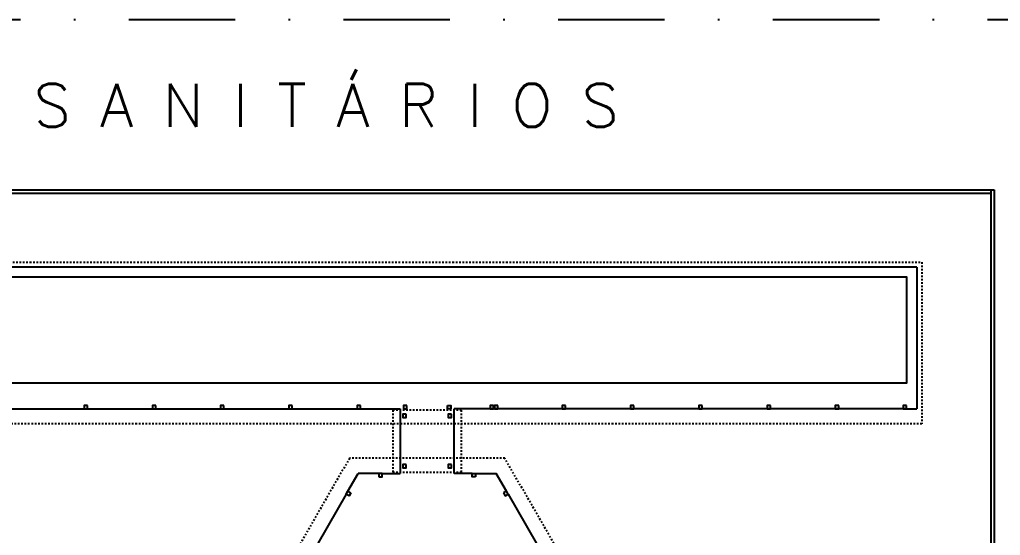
# Model space of a CAD drawing. Extents: x 175 to 308, y 27 to 112.
# Drawn here: x 219.9 to 278.4, y 80.9 to 111.7 of the extents above; entities that cross this region are included whole.
import ezdxf

# ---------------------------------------------------------------- set-up
doc = ezdxf.new("R2010")
doc.units = 0
doc.header["$LTSCALE"] = 0.01
doc.linetypes.add('DASHDOT', pattern=[25.4, 12.7, -6.35, 0, -6.35])
doc.linetypes.add('HIDDEN', pattern=[9.525, 6.35, -3.175])
doc.layers.get('0').update_dxf_attribs({"linetype": 'CONTINUOUS'})
for name, color, linetype in [('A-COTAS', 1, 'CONTINUOUS'), ('A-MURO', 2, 'CONTINUOUS'), ('A-PISOS-NIVEL', 1, 'CONTINUOUS'), ('AR-PRJ-COB', 2, 'HIDDEN')]:
    doc.layers.add(name, color=color, linetype=linetype)
doc.styles.get("Standard").update_dxf_attribs({"font": 'simplex.shx'})

msp = doc.modelspace()

# ---------------------------------------------------------------- linework, layer by layer
at = {"linetype": 'DASHDOT', "ltscale": 50}
msp.add_lwpolyline([(175.238, 111.711), (308.207, 111.711), (308.207, 26.99), (175.238, 26.99)], close=True, dxfattribs=at)
at = {"layer": 'A-COTAS', "color": 251}
for p, q in [((248.203, 88.503), (245.828, 88.503)), ((272.828, 88.503), (248.228, 88.503)), ((272.828, 88.503), (273.428, 88.503))]:
    msp.add_line(p, q, dxfattribs=at)
for points in [[(215.628, 90.053), (272.828, 90.053), (272.828, 96.353), (215.628, 96.353)], [(223.973, 88.703), (223.773, 88.703), (223.773, 88.503), (223.973, 88.503)], [(228.043, 88.703), (227.843, 88.703), (227.843, 88.503), (228.043, 88.503)], [(232.113, 88.703), (231.913, 88.703), (231.913, 88.503), (232.113, 88.503)], [(236.183, 88.703), (235.983, 88.703), (235.983, 88.503), (236.183, 88.503)], [(240.253, 88.703), (240.053, 88.703), (240.053, 88.503), (240.253, 88.503)], [(243.017, 88.703), (242.817, 88.703), (242.817, 88.503), (243.017, 88.503)], [(245.438, 88.703), (245.638, 88.703), (245.638, 88.503), (245.438, 88.503)], [(248.188, 88.703), (247.988, 88.703), (247.988, 88.503), (248.188, 88.503)], [(248.443, 88.703), (248.243, 88.703), (248.243, 88.503), (248.443, 88.503)], [(252.473, 88.703), (252.273, 88.703), (252.273, 88.503), (252.473, 88.503)], [(256.553, 88.703), (256.353, 88.703), (256.353, 88.503), (256.553, 88.503)], [(260.623, 88.703), (260.423, 88.703), (260.423, 88.503), (260.623, 88.503)], [(264.693, 88.703), (264.493, 88.703), (264.493, 88.503), (264.693, 88.503)], [(268.763, 88.703), (268.563, 88.703), (268.563, 88.503), (268.763, 88.503)], [(272.813, 88.703), (272.613, 88.703), (272.613, 88.503), (272.813, 88.503)], [(242.978, 88.178), (242.778, 88.178), (242.778, 87.978), (242.978, 87.978)], [(245.678, 88.178), (245.478, 88.178), (245.478, 87.978), (245.678, 87.978)], [(242.978, 85.174), (242.778, 85.174), (242.778, 84.974), (242.978, 84.974)], [(245.678, 85.174), (245.478, 85.174), (245.478, 84.974), (245.678, 84.974)], [(241.348, 84.449), (241.548, 84.449), (241.548, 84.649), (241.348, 84.649)], [(247.108, 84.449), (246.908, 84.449), (246.908, 84.649), (247.108, 84.649)], [(239.679, 83.485), (239.579, 83.312), (239.406, 83.412), (239.506, 83.585)], [(248.776, 83.485), (248.876, 83.312), (249.049, 83.412), (248.949, 83.585)]]:
    msp.add_lwpolyline(points, close=True, dxfattribs=at)
at = {"layer": 'A-MURO', "color": 251}
for p, q in [((198.028, 101.553), (278.028, 101.553)), ((198.228, 101.353), (277.793, 101.353)), ((277.828, 101.553), (277.828, 51.553)), ((278.028, 101.553), (278.028, 51.553))]:
    msp.add_line(p, q, dxfattribs=at)
at = {"layer": 'A-PISOS-NIVEL', "color": 251}
for p, q in [((273.428, 96.953), (215.028, 96.953)), ((273.428, 96.953), (273.428, 88.503)), ((215.843, 88.503), (242.628, 88.503)), ((242.628, 88.503), (242.628, 84.649)), ((245.828, 84.649), (245.828, 88.503)), ((239.506, 83.585), (240.12, 84.649)), ((241.348, 84.649), (240.12, 84.649)), ((241.548, 84.649), (242.628, 84.649)), ((246.908, 84.649), (245.828, 84.649)), ((247.108, 84.649), (248.335, 84.649)), ((248.949, 83.585), (248.335, 84.649)), ((239.406, 83.412), (236.726, 78.771)), ((249.049, 83.412), (251.729, 78.771))]:
    msp.add_line(p, q, dxfattribs=at)
at = {"layer": 'AR-PRJ-COB', "color": 251, "ltscale": 0.5}
for points in [[(214.728, 97.253), (273.728, 97.253), (273.728, 87.603), (214.728, 87.603)], [(242.178, 84.726), (246.278, 84.726), (246.278, 88.426), (242.178, 88.426)], [(248.855, 85.549), (239.6, 85.549), (234.973, 77.534), (239.6, 69.519), (248.855, 69.519), (253.482, 77.534)]]:
    msp.add_lwpolyline(points, close=True, dxfattribs=at)

# ---------------------------------------------------------------- texts
msp.add_text('S A N I T Á R I O S ', height=2.56751).set_placement((220.766, 105.312))

doc.saveas('drawing.dxf')
